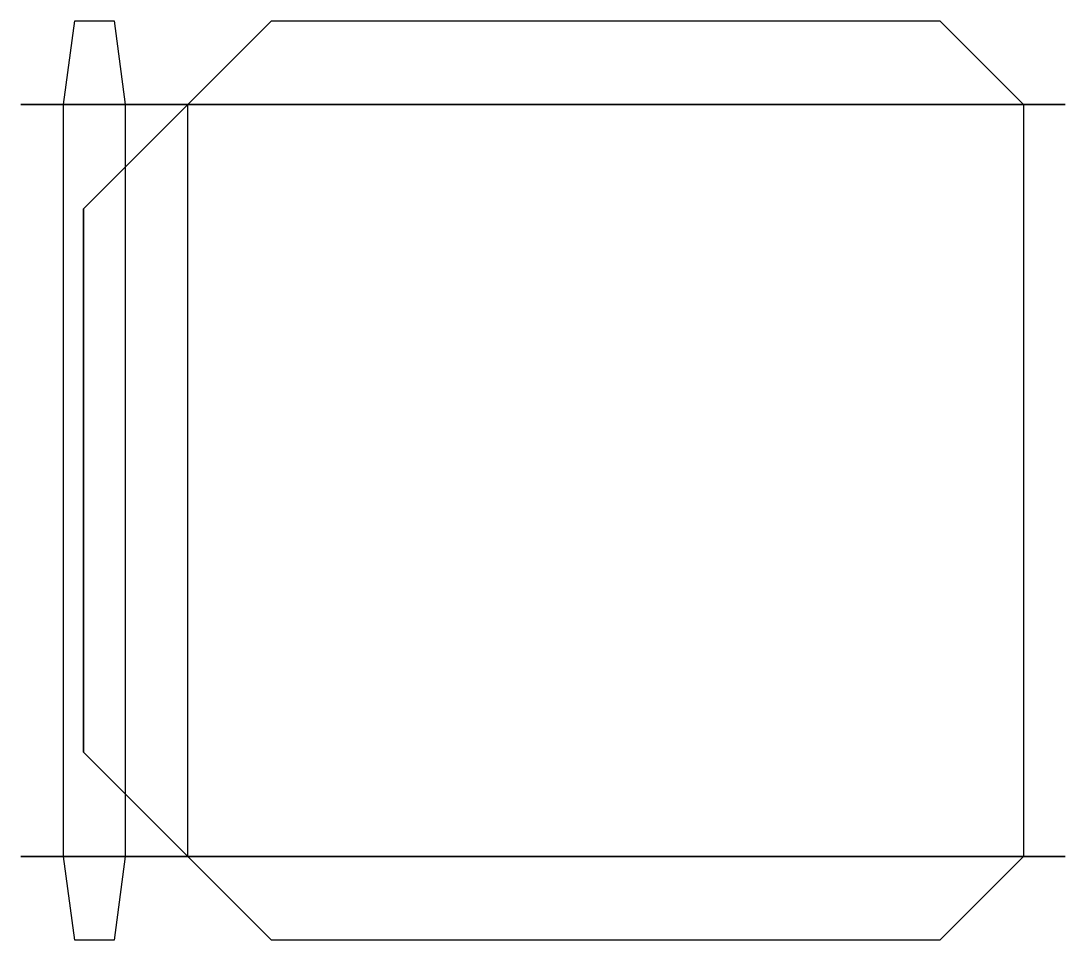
# Model space of a CAD drawing. Extents: x -0.61 to 0.025, y -0.279 to 0.279.
import ezdxf

# ---------------------------------------------------------------- set-up
doc = ezdxf.new("R2010")
doc.units = 0
doc.header["$LTSCALE"] = 2
doc.linetypes.add('CHROME', pattern=[10000, 10000, 0])
doc.layers.get('0').update_dxf_attribs({"linetype": 'CONTINUOUS'})

msp = doc.modelspace()

# ---------------------------------------------------------------- linework, layer by layer
at = {"color": 0, "linetype": 'BYBLOCK'}
for points, invisible_edges in [([(-0.5836, 0.2286, 0.78487), (-0.57678, 0.2794, 0.73453), (-0.55292, 0.2794, 0.55834), (-0.5461, 0.2286, 0.508)], 8), ([(-0.508, 0.2286, 0.4191), (-0.4572, 0.2794, 0.4191), (-0.0508, 0.2794, 0.4191), (0, 0.2286, 0.4191)], 8), ([(-0.5461, -0.2286, 0.508), (-0.5836, -0.2286, 0.78487), (-0.5836, 0.2286, 0.78487), (-0.5461, 0.2286, 0.508)], 5), ([(0, -0.2286, 0.4191), (-0.508, -0.2286, 0.4191), (-0.508, 0.2286, 0.4191), (0, 0.2286, 0.4191)], 5), ([(-0.57678, -0.2794, 0.73453), (-0.5836, -0.2286, 0.78487), (-0.5461, -0.2286, 0.508), (-0.55292, -0.2794, 0.55834)], 2), ([(-0.4572, -0.2794, 0.4191), (-0.508, -0.2286, 0.4191), (0, -0.2286, 0.4191), (-0.0508, -0.2794, 0.4191)], 2)]:
    msp.add_3dface(points, dxfattribs=dict(at, invisible_edges=invisible_edges))
at = {"color": 4, "linetype": 'CHROME'}
for points in [[(-0.5461, 0.2286, 0.4572), (-0.5842, 0.2286, 0.7493), (-0.6096, 0.2286, 0.7493), (-0.5715, 0.2286, 0.4445)], [(-0.508, 0.2286, 0.4191), (-0.5461, 0.2286, 0.4572), (-0.5715, 0.2286, 0.4445), (-0.5207, 0.2286, 0.3937)], [(-0.508, 0.2286), (-0.508, 0.2286, 0.0254), (-0.5715, 0.1651, 0.0254), (-0.5715, 0.1651)], [(-0.508, 0.2286, 0.4191), (-0.5207, 0.2286, 0.3937), (-0.0508, 0.2286, 0.3937), (-0.0381, 0.2286, 0.4191)], [(-0.508, 0.2286), (-0.508, 0.2286, 0.0254), (-0.0508, 0.2286, 0.0254), (-0.0381, 0.2286)], [(-0.0508, 0.2286, 0.3937), (0, 0.2286, 0.3429), (0.0254, 0.2286, 0.3556), (-0.0381, 0.2286, 0.4191)], [(-0.0508, 0.2286, 0.0254), (0, 0.2286, 0.0762), (0.0254, 0.2286, 0.0635), (-0.0381, 0.2286)], [(0, 0.2286, 0.0762), (0, 0.2286, 0.3429), (0.0254, 0.2286, 0.3556), (0.0254, 0.2286, 0.0635)], [(-0.5715, -0.1651, 0.0254), (-0.5715, -0.1651), (-0.5715, 0.1651), (-0.5715, 0.1651, 0.0254)], [(-0.508, -0.2286), (-0.508, -0.2286, 0.0254), (-0.5715, -0.1651, 0.0254), (-0.5715, -0.1651)], [(-0.5461, -0.2286, 0.4572), (-0.5842, -0.2286, 0.7493), (-0.6096, -0.2286, 0.7493), (-0.5715, -0.2286, 0.4445)], [(-0.508, -0.2286, 0.4191), (-0.5461, -0.2286, 0.4572), (-0.5715, -0.2286, 0.4445), (-0.5207, -0.2286, 0.3937)], [(-0.508, -0.2286, 0.4191), (-0.5207, -0.2286, 0.3937), (-0.0508, -0.2286, 0.3937), (-0.0381, -0.2286, 0.4191)], [(-0.508, -0.2286), (-0.508, -0.2286, 0.0254), (-0.0508, -0.2286, 0.0254), (-0.0381, -0.2286)], [(-0.0508, -0.2286, 0.0254), (0, -0.2286, 0.0762), (0.0254, -0.2286, 0.0635), (-0.0381, -0.2286)], [(-0.0508, -0.2286, 0.3937), (0, -0.2286, 0.3429), (0.0254, -0.2286, 0.3556), (-0.0381, -0.2286, 0.4191)], [(0, -0.2286, 0.0762), (0, -0.2286, 0.3429), (0.0254, -0.2286, 0.3556), (0.0254, -0.2286, 0.0635)]]:
    msp.add_3dface(points, dxfattribs=at)

doc.saveas('drawing.dxf')
